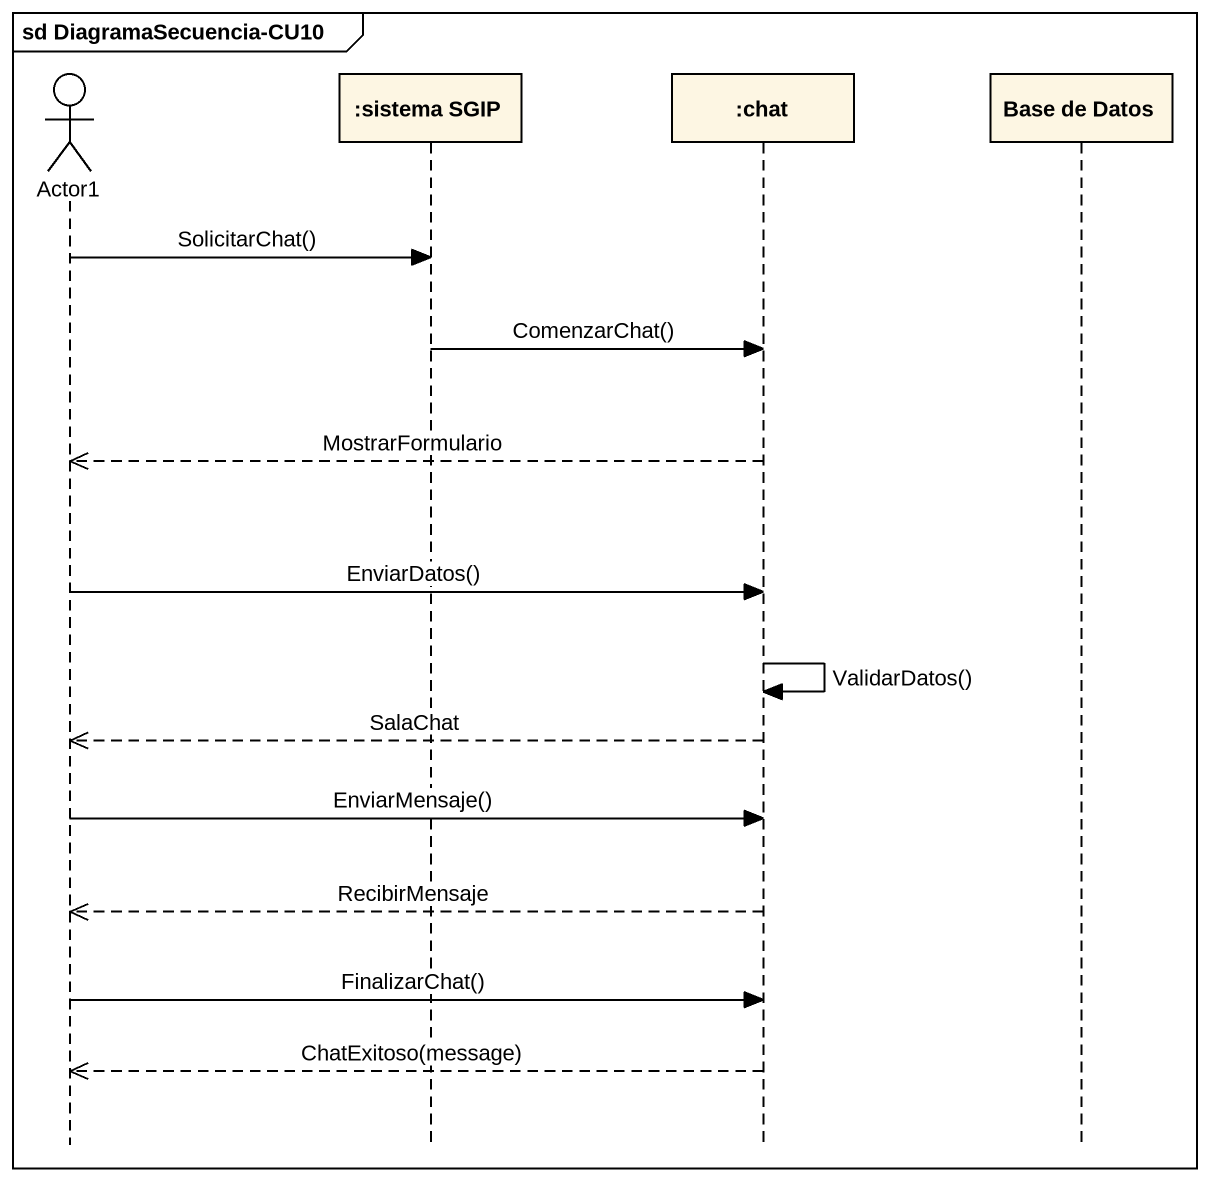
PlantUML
@startuml
mainframe sd DiagramaSecuencia-CU10
hide footbox
actor Actor1
participant ":sistema SGIP" as sistema_SGIP
participant ":chat" as chat
participant "Base de Datos" as Base_de_Datos

Actor1 -> sistema_SGIP : SolicitarChat()
sistema_SGIP -> chat : ComenzarChat()
chat -->> Actor1 : MostrarFormulario
Actor1 -> chat : EnviarDatos()
chat -> chat : ValidarDatos()
chat -->> Actor1 : SalaChat
Actor1 -> chat : EnviarMensaje()
chat -->> Actor1 : RecibirMensaje
Actor1 -> chat : FinalizarChat()
chat -->> Actor1 : ChatExitoso(message)
@enduml
